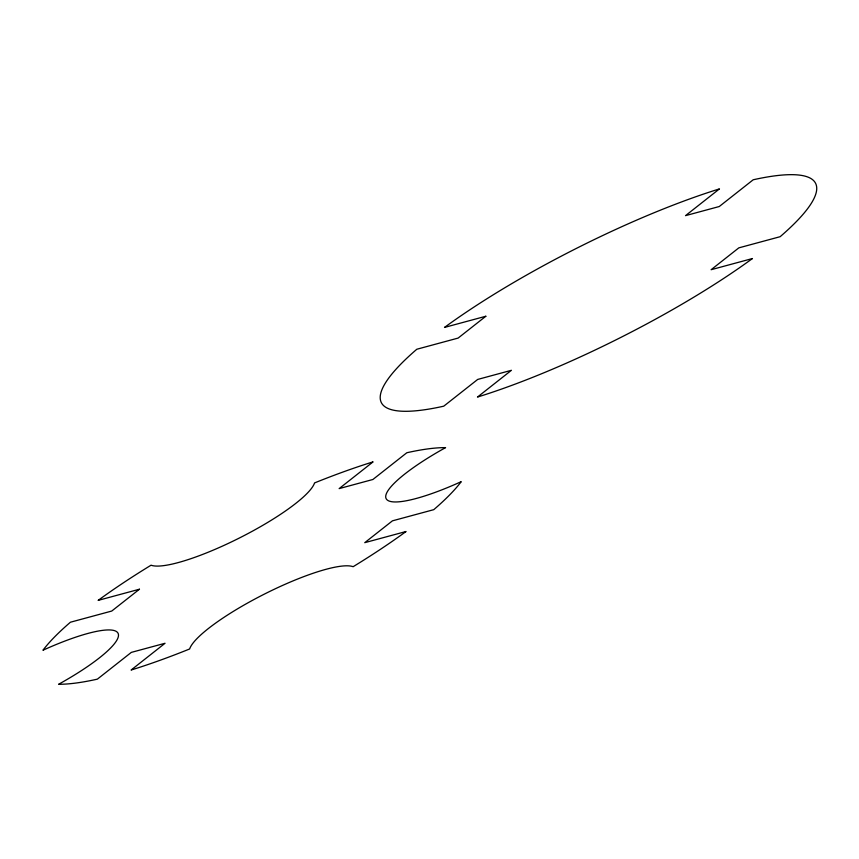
<?xml version="1.0" encoding="UTF-8"?>
<svg xmlns="http://www.w3.org/2000/svg" width="859" height="859" viewBox="0 0 859 859"><rect width="100%" height="100%" fill="white"/><g stroke="black" fill="none" stroke-linecap="round" stroke-linejoin="round"><path stroke-width="1.29" d="M139.459 589.22L111.745 611.05L70.427 622.217A243.247 49.747 -26.8 0 0 42.95 650.242A93.244 19.07 -26.8 0 1 118.102 633.373A93.244 19.07 -26.8 0 1 58.616 684.269A243.247 49.747 -26.8 0 0 97.368 679.147L131.32 652.389L165.046 643.273L131.105 670.031A243.247 49.747 -26.8 0 0 189.635 648.974A93.244 19.07 -26.8 0 1 264.926 593.827A93.244 19.07 -26.8 0 1 353.124 566.704A243.247 49.747 -26.8 0 0 406.06 531.506L364.742 542.673L392.445 520.833L433.763 509.666A243.247 49.747 -26.8 0 0 461.24 481.652A93.244 19.07 -26.8 0 1 386.088 498.521A93.244 19.07 -26.8 0 1 445.585 447.625A243.247 49.747 -26.8 0 0 406.822 452.747L372.881 479.494L339.144 488.61L373.085 461.863A243.247 49.747 -26.8 0 0 314.555 482.919A93.244 19.07 -26.8 0 1 239.264 538.067A93.244 19.07 -26.8 0 1 151.066 565.19A243.247 49.747 -26.8 0 0 98.13 600.387L139.459 589.22M485.84 316.252L458.126 338.081L416.808 349.248A243.247 49.747 -26.8 0 0 443.749 406.178L477.701 379.431L511.427 370.304L477.486 397.062A243.247 49.747 -26.8 0 0 752.441 258.538L711.123 269.705L738.826 247.864L780.144 236.697A243.247 49.747 -26.8 0 0 753.203 179.778L719.262 206.525L685.525 215.641L719.466 188.894A243.247 49.747 -26.8 0 0 444.511 327.419L485.84 316.252"/></g></svg>
